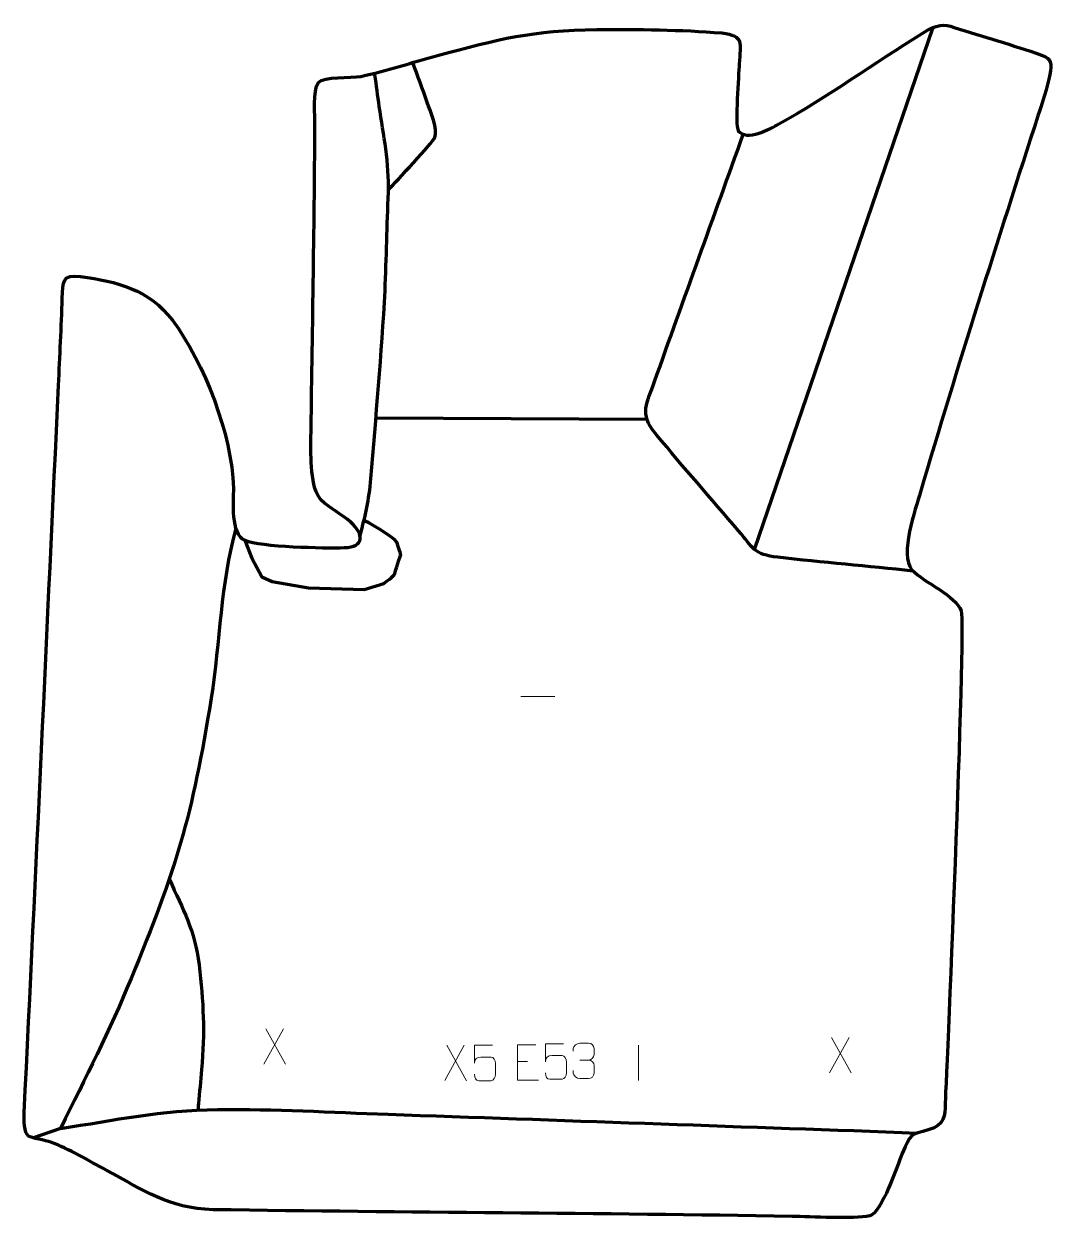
# Model space of a CAD drawing. Header units: millimetres. Extents: x 946 to 1670, y 3 to 845.
import ezdxf

# ---------------------------------------------------------------- set-up
doc = ezdxf.new("R2010")
doc.units = ezdxf.units.MM
doc.header["$MEASUREMENT"] = 0
doc.layers.add('layer 2', color=7, linetype='Continuous')
doc.layers.add('layer 3', color=7, linetype='Continuous')

msp = doc.modelspace()

# ---------------------------------------------------------------- linework, layer by layer
at = {"layer": 'layer 2', "color": 142, "lineweight": 158}
for points in [[(1460.9223, 474.8235), (1460.9223, 474.8235), (1586.7156, 842.4926), (1586.7156, 842.4926)], [(1385.0032, 566.1947), (1385.0032, 566.1947), (1193.9552, 567.2461), (1193.9552, 567.2461)]]:
    msp.add_open_spline(points, degree=3, dxfattribs=at)
for points, knots in [([(1203.552, 728.4583), (1208.0953, 733.4291), (1234.418, 761.4026), (1235.8357, 764.8345), (1235.8357, 764.8345), (1238.1261, 770.379), (1232.3986, 783.8455), (1230.4596, 789.3962), (1230.4596, 789.3962), (1227.1676, 798.8205), (1223.7281, 808.2382), (1220.2041, 817.58)], [0, 0, 0, 0, 0.25, 0.25, 0.25, 0.25, 0.5, 0.5, 0.5, 0.5, 1, 1, 1, 1]), ([(1183.1375, 484.4087), (1187.0229, 499.8436), (1189.4142, 508.7066), (1190.7293, 524.878), (1190.7293, 524.878), (1194.1654, 567.128), (1198.4261, 612.7003), (1200.7193, 657.0279), (1200.7193, 657.0279), (1201.7128, 680.0656), (1202.1106, 703.1521), (1203.04, 726.251), (1203.04, 726.251), (1203.8509, 746.4046), (1199.4406, 766.7221), (1196.665, 786.7262), (1196.665, 786.7262), (1195.6356, 794.145), (1194.6014, 801.563), (1193.5649, 808.9808), (1193.5649, 808.9808), (1193.5649, 808.9808), (1193.3575, 810.4643), (1193.3575, 810.4643)], [0, 0, 0, 0, 0.14285714, 0.14285714, 0.14285714, 0.14285714, 0.28571429, 0.28571429, 0.28571429, 0.28571429, 0.42857143, 0.42857143, 0.42857143, 0.42857143, 0.57142857, 0.57142857, 0.57142857, 0.57142857, 0.71428571, 0.71428571, 0.71428571, 0.71428571, 1, 1, 1, 1]), ([(1572.5748, 459.6151), (1540.8071, 462.9369), (1508.8785, 465.7108), (1477.1775, 469.3133), (1477.1775, 469.3133), (1460.1995, 471.2426), (1459.875, 475.9639), (1449.5618, 488.0025), (1449.5618, 488.0025), (1430.3136, 510.471), (1410.8206, 532.7162), (1391.9061, 555.4697), (1391.9061, 555.4697), (1391.9061, 555.4697), (1390.9469, 556.6249), (1390.9469, 556.6249), (1390.9469, 556.6249), (1379.5318, 570.3841), (1385.0777, 577.9388), (1390.4498, 593.0029), (1390.4498, 593.0029), (1411.1667, 651.0953), (1432.0445, 709.075), (1452.9115, 767.1106)], [0, 0, 0, 0, 0.14285714, 0.14285714, 0.14285714, 0.14285714, 0.28571429, 0.28571429, 0.28571429, 0.28571429, 0.42857143, 0.42857143, 0.42857143, 0.42857143, 0.57142857, 0.57142857, 0.57142857, 0.57142857, 0.71428571, 0.71428571, 0.71428571, 0.71428571, 1, 1, 1, 1]), ([(1095.5703, 489.6243), (1084.8749, 450.9005), (1084.5088, 409.7928), (1078.2324, 370.0315), (1078.2324, 370.0315), (1064.9959, 287.265), (1053.5064, 249.2091), (1021.8562, 172.7469), (1021.8562, 172.7469), (1006.6449, 135.9996), (989.8835, 102.8066), (972.105, 67.2497), (972.105, 67.2497), (972.105, 67.2497), (953.2173, 60.713), (953.2173, 60.713)], [0, 0, 0, 0, 0.2, 0.2, 0.2, 0.2, 0.4, 0.4, 0.4, 0.4, 0.6, 0.6, 0.6, 0.6, 1, 1, 1, 1]), ([(1101.9744, 481.3398), (1101.9744, 481.3398), (1106.9652, 468.6209), (1106.9652, 468.6209), (1106.9652, 468.6209), (1106.9652, 468.6209), (1113.8444, 455.6563), (1113.8444, 455.6563), (1113.8444, 455.6563), (1113.8444, 455.6563), (1121.2527, 452.2167), (1121.2527, 452.2167), (1121.2527, 452.2167), (1121.2527, 452.2167), (1146.9173, 447.7188), (1146.9173, 447.7188), (1146.9173, 447.7188), (1146.9173, 447.7188), (1186.0757, 446.6605), (1186.0757, 446.6605), (1186.0757, 446.6605), (1186.0757, 446.6605), (1199.834, 450.8938), (1199.834, 450.8938), (1199.834, 450.8938), (1199.834, 450.8938), (1207.2425, 456.1855), (1207.507, 457.773), (1207.507, 457.773), (1207.7715, 459.3605), (1211.7403, 471.0021), (1211.7403, 471.0021), (1211.7403, 471.0021), (1211.7403, 471.0021), (1210.5497, 476.0293), (1208.896, 479.9319), (1208.896, 479.9319), (1207.2423, 483.8345), (1185.866, 495.3326), (1185.866, 495.3326)], [0, 0, 0, 0, 0.09090909, 0.09090909, 0.09090909, 0.09090909, 0.18181818, 0.18181818, 0.18181818, 0.18181818, 0.27272727, 0.27272727, 0.27272727, 0.27272727, 0.36363636, 0.36363636, 0.36363636, 0.36363636, 0.45454545, 0.45454545, 0.45454545, 0.45454545, 0.54545455, 0.54545455, 0.54545455, 0.54545455, 0.63636364, 0.63636364, 0.63636364, 0.63636364, 0.72727273, 0.72727273, 0.72727273, 0.72727273, 0.81818182, 0.81818182, 0.81818182, 0.81818182, 1, 1, 1, 1]), ([(1048.7846, 242.9712), (1058.3601, 220.8835), (1066.8597, 207.0953), (1069.7877, 182.3987), (1069.7877, 182.3987), (1072.85, 156.569), (1073.7871, 134.6662), (1071.5557, 108.7051), (1071.5557, 108.7051), (1070.8675, 100.6976), (1070.0438, 92.7005), (1069.3295, 84.6942), (1069.3295, 84.6942), (1069.3295, 84.6942), (1069.1968, 83.188), (1069.1968, 83.188), (1069.1968, 83.188), (1069.1968, 83.188), (1069.0688, 81.6913), (1069.0688, 81.6913), (1069.0688, 81.6913), (1069.0688, 81.6913), (1068.9409, 80.1941), (1068.9409, 80.1941)], [0, 0, 0, 0, 0.14285714, 0.14285714, 0.14285714, 0.14285714, 0.28571429, 0.28571429, 0.28571429, 0.28571429, 0.42857143, 0.42857143, 0.42857143, 0.42857143, 0.57142857, 0.57142857, 0.57142857, 0.57142857, 0.71428571, 0.71428571, 0.71428571, 0.71428571, 1, 1, 1, 1]), ([(972.105, 67.2497), (1010.5566, 72.9838), (1043.2018, 80.236), (1082.6813, 80.5975), (1082.6813, 80.5975), (1122.7235, 80.9641), (1162.8126, 78.6538), (1202.8224, 77.2256), (1202.8224, 77.2256), (1323.4289, 73.0034), (1444.0343, 68.7406), (1564.6392, 64.4713), (1564.6392, 64.4713), (1564.6392, 64.4713), (1575.0269, 63.8678), (1575.0269, 63.8678)], [0, 0, 0, 0, 0.2, 0.2, 0.2, 0.2, 0.4, 0.4, 0.4, 0.4, 0.6, 0.6, 0.6, 0.6, 1, 1, 1, 1])]:
    msp.add_open_spline(points, degree=3, knots=knots, dxfattribs=at)
at = {"layer": 'layer 3', "color": 242, "lineweight": 158}
msp.add_open_spline([(1004.2155, 37.9238), (1031.4851, 23.4214), (1047.4451, 11.23), (1079.7135, 10.0109), (1079.7135, 10.0109), (1215.5862, 8.0153), (1351.4639, 7.6583), (1487.3719, 5.3123), (1487.3719, 5.3123), (1500.5246, 5.0686), (1530.4955, 3.4207), (1541.9658, 5.7011), (1541.9658, 5.7011), (1550.4565, 8.1479), (1561.4104, 40.8985), (1564.9185, 49.6332), (1564.9185, 49.6332), (1571.0906, 63.6418), (1569.8442, 62.5965), (1583.8438, 66.4357), (1583.8438, 66.4357), (1594.2701, 69.2949), (1595.2855, 76.3782), (1595.0874, 84.6472), (1595.0874, 84.6472), (1595.0874, 84.6472), (1609.9519, 420.8523), (1606.2819, 431.7026), (1606.2819, 431.7026), (1602.6119, 442.5529), (1580.8688, 450.8063), (1571.5052, 460.6872), (1571.5052, 460.6872), (1562.9915, 470.9183), (1574.1488, 503.3481), (1577.6923, 515.3269), (1577.6923, 515.3269), (1603.8181, 604.002), (1631.9071, 692.029), (1660.3927, 779.9678), (1660.3927, 779.9678), (1663.1815, 788.5773), (1667.3278, 800.7227), (1668.7644, 809.1134), (1668.7644, 809.1134), (1670.1074, 816.9576), (1670.4046, 820.2043), (1662.8684, 822.8726), (1662.8684, 822.8726), (1642.7545, 829.9942), (1621.7767, 835.7404), (1601.4743, 842.3725), (1601.4743, 842.3725), (1594.2444, 844.7591), (1589.5995, 844.7892), (1578.8428, 838.0894), (1578.8428, 838.0894), (1545.3509, 817.2285), (1512.4154, 793.3947), (1477.9299, 774.3435), (1477.9299, 774.3435), (1471.4319, 770.7894), (1455.5229, 761.8183), (1449.413, 769.6204), (1449.413, 769.6204), (1446.9143, 773.6338), (1449.7249, 809.1842), (1450.0962, 816.4774), (1450.0962, 816.4774), (1450.8183, 831.4456), (1453.9884, 836.479), (1437.7383, 838.4179), (1437.7383, 838.4179), (1409.091, 840.7507), (1378.6912, 840.9917), (1349.9176, 840.8009), (1349.9176, 840.8009), (1304.6214, 840.451), (1280.5722, 834.0975), (1237.6119, 822.4893), (1237.6119, 822.4893), (1219.8969, 817.8111), (1201.4356, 811.5321), (1183.7398, 807.8738), (1183.7398, 807.8738), (1176.4327, 806.4605), (1157.4711, 808.0509), (1153.7487, 803.4609), (1153.7487, 803.4609), (1149.7787, 798.5657), (1151.3924, 779.5615), (1151.3459, 772.48), (1151.3459, 772.48), (1150.8568, 699.1574), (1149.55, 625.7716), (1148.525, 552.448), (1148.525, 552.448), (1148.3732, 541.5886), (1148.0307, 517.0666), (1155.8283, 509.5039), (1155.8283, 509.5039), (1161.7355, 503.7747), (1170.0636, 499.8452), (1176.6438, 493.9343), (1176.6438, 493.9343), (1186.0002, 485.5296), (1186.3158, 476.6886), (1172.0326, 476.1064), (1172.0326, 476.1064), (1158.0301, 475.7087), (1113.1531, 476.53), (1101.9744, 481.3398), (1101.9744, 481.3398), (1091.5491, 485.8254), (1093.869, 508.5482), (1093.9158, 517.9304), (1093.9158, 517.9304), (1092.9368, 556.1513), (1073.4447, 605.5071), (1050.9852, 636.2315), (1050.9852, 636.2315), (1034.6965, 657.6373), (1011.88, 663.688), (986.362, 666.93), (986.362, 666.93), (973.4588, 668.5694), (973.8032, 663.395), (973.424, 651.7555), (973.424, 651.7555), (972.7613, 631.4143), (971.7484, 610.7743), (970.7942, 590.4265), (970.7942, 590.4265), (962.7829, 419.6723), (955.0166, 248.9016), (946.6101, 78.1667), (946.6101, 78.1667), (946.4019, 73.9387), (946.5001, 63.7219), (949.732, 61.7685), (949.732, 61.7685), (951.8934, 60.4621), (961.4118, 58.9297), (965.3274, 57.5488), (965.3274, 57.5488), (978.4537, 52.9197), (991.8772, 44.5509), (1004.2155, 37.9238)], degree=3, knots=[0, 0, 0, 0, 0.02631579, 0.02631579, 0.02631579, 0.02631579, 0.05263158, 0.05263158, 0.05263158, 0.05263158, 0.07894737, 0.07894737, 0.07894737, 0.07894737, 0.10526316, 0.10526316, 0.10526316, 0.10526316, 0.13157895, 0.13157895, 0.13157895, 0.13157895, 0.15789474, 0.15789474, 0.15789474, 0.15789474, 0.18421053, 0.18421053, 0.18421053, 0.18421053, 0.21052632, 0.21052632, 0.21052632, 0.21052632, 0.23684211, 0.23684211, 0.23684211, 0.23684211, 0.26315789, 0.26315789, 0.26315789, 0.26315789, 0.28947368, 0.28947368, 0.28947368, 0.28947368, 0.31578947, 0.31578947, 0.31578947, 0.31578947, 0.34210526, 0.34210526, 0.34210526, 0.34210526, 0.36842105, 0.36842105, 0.36842105, 0.36842105, 0.39473684, 0.39473684, 0.39473684, 0.39473684, 0.42105263, 0.42105263, 0.42105263, 0.42105263, 0.44736842, 0.44736842, 0.44736842, 0.44736842, 0.47368421, 0.47368421, 0.47368421, 0.47368421, 0.5, 0.5, 0.5, 0.5, 0.52631579, 0.52631579, 0.52631579, 0.52631579, 0.55263158, 0.55263158, 0.55263158, 0.55263158, 0.57894737, 0.57894737, 0.57894737, 0.57894737, 0.60526316, 0.60526316, 0.60526316, 0.60526316, 0.63157895, 0.63157895, 0.63157895, 0.63157895, 0.65789474, 0.65789474, 0.65789474, 0.65789474, 0.68421053, 0.68421053, 0.68421053, 0.68421053, 0.71052632, 0.71052632, 0.71052632, 0.71052632, 0.73684211, 0.73684211, 0.73684211, 0.73684211, 0.76315789, 0.76315789, 0.76315789, 0.76315789, 0.78947368, 0.78947368, 0.78947368, 0.78947368, 0.81578947, 0.81578947, 0.81578947, 0.81578947, 0.84210526, 0.84210526, 0.84210526, 0.84210526, 0.86842105, 0.86842105, 0.86842105, 0.86842105, 0.89473684, 0.89473684, 0.89473684, 0.89473684, 0.92105263, 0.92105263, 0.92105263, 0.92105263, 0.94736842, 0.94736842, 0.94736842, 0.94736842, 1, 1, 1, 1], dxfattribs=at)
at = {"layer": 'layer 3', "color": 250, "lineweight": 9}
for points in [[(1296.2438, 371.3776), (1296.2438, 371.3776), (1320.2218, 371.3776), (1320.2218, 371.3776)], [(1129.1218, 137.459), (1129.1218, 137.459), (1115.3812, 112.5632), (1115.3812, 112.5632)], [(1116.8358, 137.459), (1116.8358, 137.459), (1130.5764, 112.5055), (1130.5764, 112.5055)], [(1527.4523, 131.2416), (1527.4523, 131.2416), (1513.7117, 106.3458), (1513.7117, 106.3458)], [(1515.1663, 131.2416), (1515.1663, 131.2416), (1528.9069, 106.2881), (1528.9069, 106.2881)], [(1256.4914, 125.7933), (1256.4914, 125.7933), (1242.7508, 100.8975), (1242.7508, 100.8975)], [(1244.2054, 125.7933), (1244.2054, 125.7933), (1257.946, 100.8398), (1257.946, 100.8398)], [(1379.2462, 125.867), (1379.2462, 125.867), (1379.2462, 100.8929), (1379.2462, 100.8929)], [(1293.9076, 114.3165), (1293.9076, 114.3165), (1301.0757, 114.3165), (1301.0757, 114.3165)], [(1337.8793, 115.3165), (1337.8793, 115.3165), (1344.0757, 115.3165), (1344.0757, 115.3165)]]:
    msp.add_open_spline(points, degree=3, dxfattribs=at)
for points, knots in [([(1326.4698, 126.7713), (1326.4698, 126.7713), (1313.6181, 126.7713), (1313.6181, 126.7713), (1313.6181, 126.7713), (1313.6184, 122.5407), (1313.6184, 118.3098), (1313.6181, 114.0786), (1313.6181, 114.0786), (1313.6178, 117.3887), (1315.2488, 118.4605), (1318.0608, 118.521), (1318.0608, 118.521), (1320.5004, 118.5213), (1322.9399, 118.5213), (1325.3791, 118.521), (1325.3791, 118.521), (1327.0289, 118.5278), (1328.5038, 116.1473), (1328.5323, 114.0786), (1328.5323, 114.0786), (1328.532, 111.4913), (1328.532, 108.9037), (1328.5323, 106.316), (1328.5323, 106.316), (1328.5785, 104.3566), (1327.0791, 101.9203), (1325.4532, 101.8618), (1325.4532, 101.8618), (1323.4967, 101.8621), (1318.6017, 101.8621), (1316.6447, 101.8618), (1316.6447, 101.8618), (1314.7992, 101.853), (1313.6921, 103.8178), (1313.6713, 106.3689)], [0, 0, 0, 0, 0.1, 0.1, 0.1, 0.1, 0.2, 0.2, 0.2, 0.2, 0.3, 0.3, 0.3, 0.3, 0.4, 0.4, 0.4, 0.4, 0.5, 0.5, 0.5, 0.5, 0.6, 0.6, 0.6, 0.6, 0.7, 0.7, 0.7, 0.7, 0.8, 0.8, 0.8, 0.8, 1, 1, 1, 1]), ([(1333.1696, 121.5617), (1333.1696, 121.5617), (1333.1696, 123.4189), (1333.1696, 123.4189), (1333.1696, 123.4189), (1333.1553, 125.1608), (1335.8198, 127.2789), (1337.8789, 127.2562), (1337.8789, 127.2562), (1339.943, 127.2562), (1342.007, 127.2562), (1344.0707, 127.2562), (1344.0707, 127.2562), (1346.2652, 127.265), (1347.8635, 125.4182), (1347.9079, 123.5061), (1347.9079, 123.5061), (1347.9075, 122.071), (1347.9075, 120.6359), (1347.9079, 119.2004), (1347.9079, 119.2004), (1347.8593, 117.5469), (1346.2567, 115.3169), (1344.0584, 115.3269), (1344.0584, 115.3269), (1346.2621, 115.3157), (1347.8701, 113.5125), (1347.9241, 111.453), (1347.9241, 111.453), (1347.9237, 109.6683), (1347.9237, 107.8836), (1347.9241, 106.0985), (1347.9241, 106.0985), (1347.9342, 104.0371), (1345.8793, 102.274), (1344.0584, 102.2821), (1344.0584, 102.2821), (1341.9931, 102.2824), (1339.9279, 102.2824), (1337.8623, 102.2821), (1337.8623, 102.2821), (1335.6937, 102.2936), (1333.1627, 104.6938), (1333.1441, 106.1556), (1333.1441, 106.1556), (1333.1441, 106.1556), (1333.1441, 108.0642), (1333.1441, 108.0642)], [0, 0, 0, 0, 0.07692308, 0.07692308, 0.07692308, 0.07692308, 0.15384615, 0.15384615, 0.15384615, 0.15384615, 0.23076923, 0.23076923, 0.23076923, 0.23076923, 0.30769231, 0.30769231, 0.30769231, 0.30769231, 0.38461538, 0.38461538, 0.38461538, 0.38461538, 0.46153846, 0.46153846, 0.46153846, 0.46153846, 0.53846154, 0.53846154, 0.53846154, 0.53846154, 0.61538462, 0.61538462, 0.61538462, 0.61538462, 0.69230769, 0.69230769, 0.69230769, 0.69230769, 0.76923077, 0.76923077, 0.76923077, 0.76923077, 0.84615385, 0.84615385, 0.84615385, 0.84615385, 1, 1, 1, 1]), ([(1276.4698, 125.7713), (1276.4698, 125.7713), (1263.6181, 125.7713), (1263.6181, 125.7713), (1263.6181, 125.7713), (1263.6184, 121.5407), (1263.6184, 117.3098), (1263.6181, 113.0786), (1263.6181, 113.0786), (1263.6178, 116.3887), (1265.2488, 117.4605), (1268.0608, 117.521), (1268.0608, 117.521), (1270.5004, 117.5213), (1272.9399, 117.5213), (1275.3791, 117.521), (1275.3791, 117.521), (1277.0289, 117.5278), (1278.5038, 115.1473), (1278.5323, 113.0786), (1278.5323, 113.0786), (1278.532, 110.4913), (1278.532, 107.9037), (1278.5323, 105.316), (1278.5323, 105.316), (1278.5785, 103.3566), (1277.0791, 100.9203), (1275.4532, 100.8618), (1275.4532, 100.8618), (1273.4967, 100.8621), (1268.6017, 100.8621), (1266.6447, 100.8618), (1266.6447, 100.8618), (1264.7992, 100.853), (1263.6921, 102.8178), (1263.6713, 105.3689)], [0, 0, 0, 0, 0.1, 0.1, 0.1, 0.1, 0.2, 0.2, 0.2, 0.2, 0.3, 0.3, 0.3, 0.3, 0.4, 0.4, 0.4, 0.4, 0.5, 0.5, 0.5, 0.5, 0.6, 0.6, 0.6, 0.6, 0.7, 0.7, 0.7, 0.7, 0.8, 0.8, 0.8, 0.8, 1, 1, 1, 1]), ([(1306.7815, 126.1962), (1306.7815, 126.1962), (1293.9076, 126.1962), (1293.9076, 126.1962), (1293.9076, 126.1962), (1293.9076, 126.1962), (1293.9076, 101.2426), (1293.9076, 101.2426), (1293.9076, 101.2426), (1293.9076, 101.2426), (1308.7734, 101.2426), (1308.7734, 101.2426)], [0, 0, 0, 0, 0.25, 0.25, 0.25, 0.25, 0.5, 0.5, 0.5, 0.5, 1, 1, 1, 1])]:
    msp.add_open_spline(points, degree=3, knots=knots, dxfattribs=at)

doc.saveas('drawing.dxf')
